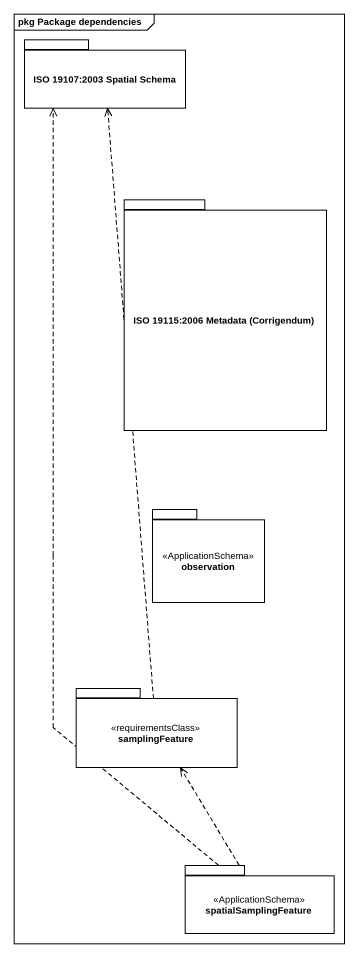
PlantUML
@startuml
mainframe pkg Package dependencies
package "ISO 19107:2003 Spatial Schema" as ISO_19107_2003_Spatial {
}
package "ISO 19115:2006 Metadata (Corrigendum)" as ISO_19115_2006_Metadata {
}
package observation <<ApplicationSchema>> {
}
package samplingFeature <<requirementsClass>> {
}
package spatialSamplingFeature <<ApplicationSchema>> {
}
samplingFeature .up.> ISO_19107_2003_Spatial
spatialSamplingFeature .up.> ISO_19107_2003_Spatial
spatialSamplingFeature .up.> samplingFeature
@enduml
